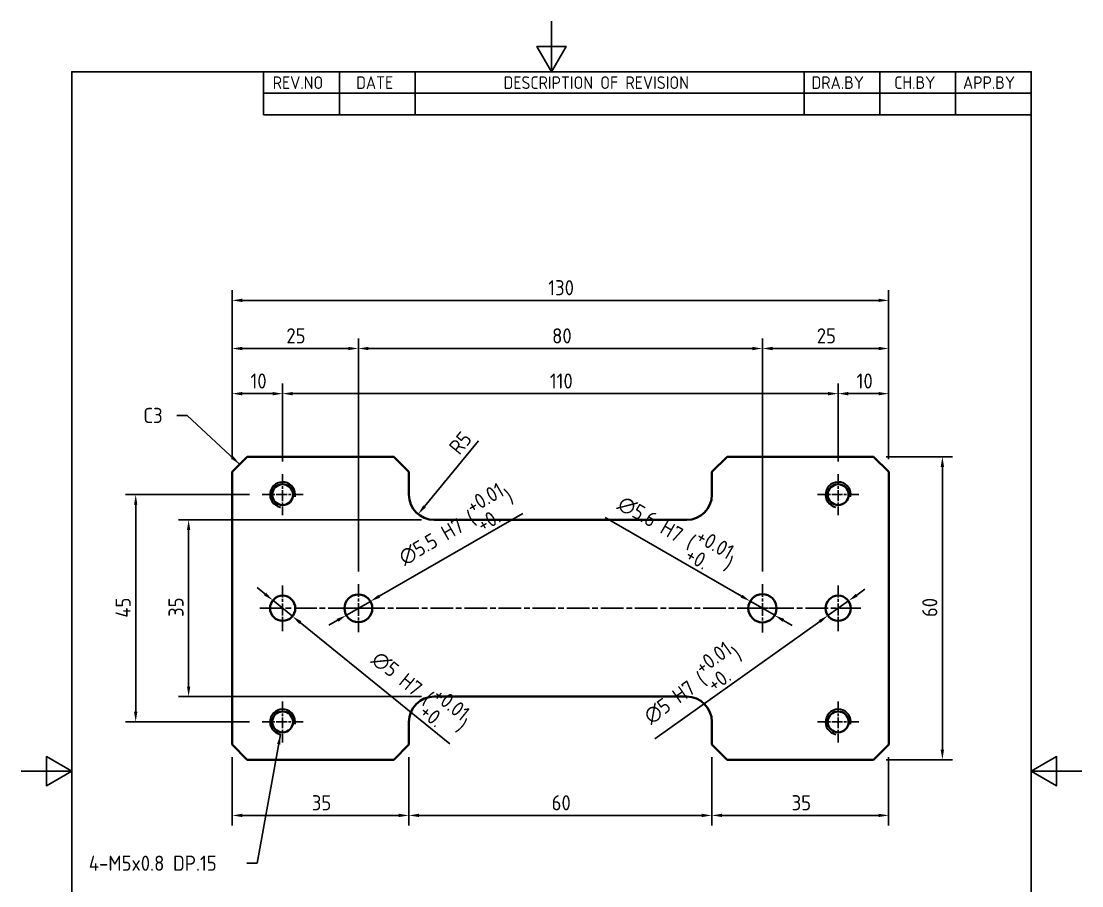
# Model space of a CAD drawing. Header units: millimetres. Extents: x 0 to 210, y 0 to 297.
# Drawn here: x 0 to 210, y 125.8 to 297 of the extents above; entities that cross this region are included whole.
import ezdxf

# ---------------------------------------------------------------- set-up
doc = ezdxf.new("R2010")
doc.units = ezdxf.units.MM
doc.linetypes.add('CHAIN', pattern=[0.3543, 0.2362, -0.0295, 0.0591, -0.0295])
doc.layers.get('0').update_dxf_attribs({"color": 3, "lineweight": 25})
for name, color, linetype, lineweight in [('가시적인 것(ISO)', 3, 'Continuous', 40), ('가시적인 좁은 것(ISO)', 3, 'Continuous', 35), ('경계(ISO)', 7, 'Continuous', 25), ('기호(ISO)', 5, 'Continuous', 25), ('중심 표식(ISO)', 1, 'Continuous', 25), ('중심선(ISO)', 1, 'Continuous', 25), ('치수(ISO)', 2, 'Continuous', 25)]:
    doc.layers.add(name, color=color, linetype=linetype, lineweight=lineweight)
doc.styles.add('ISO Proportiona M2B', font='isocp.shx')
doc.styles.add('치수 텍스트_PSTEK_POSCO', font='isocp.shx')
doc.dimstyles.new('치수_PSTEK_POSCO', dxfattribs={"dimtxt": 3, "dimasz": 2, "dimexe": 2, "dimexo": 2.5, "dimgap": 1, "dimtad": 1, "dimrnd": 1e-08, "dimdsep": 46, "dimtxsty": '치수 텍스트_PSTEK_POSCO', "dimcen": 0.09, "dimdle": 10, "dimclrd": 7, "dimclre": 7, "dimclrt": 2, "dimadec": 1, "dimazin": 2, "dimtfac": 1, "dimtmove": 0, "dimatfit": 3, "dimfxl": 0, "dimtolj": 1, "dimlwd": -1, "dimlwe": -1, "dimarcsym": 0})
doc.dimstyles.new('치수_PSTEK_POSCO$7', dxfattribs={"dimtxt": 3, "dimasz": 2, "dimexe": 2, "dimexo": 2.5, "dimgap": 1, "dimtad": 1, "dimrnd": 1e-08, "dimdsep": 46, "dimtxsty": '치수 텍스트_PSTEK_POSCO', "dimcen": 0.09, "dimdle": 10, "dimclrd": 7, "dimclre": 7, "dimclrt": 2, "dimadec": 1, "dimazin": 2, "dimtfac": 1, "dimtmove": 0, "dimatfit": 3, "dimfxl": 0, "dimtolj": 1, "dimlwd": -1, "dimlwe": -1, "dimarcsym": 0})

# ---------------------------------------------------------------- blocks, each defined once
blk = doc.blocks.new('경계 Default Border')
at = {"layer": '경계(ISO)', "flags": 128}
for points in [[(105, 297), (105, 287), (102.11, 292), (107.89, 292), (105, 287)], [(10, 10), (10, 287), (200, 287), (200, 10), (10, 10)], [(0, 148.5), (10, 148.5), (5, 151.39), (5, 145.61), (10, 148.5)], [(210, 148.5), (200, 148.5), (205, 151.39), (205, 145.61), (200, 148.5)]]:
    blk.add_lwpolyline(points, dxfattribs=at)
blk = doc.blocks.new('*D21')
at = {"layer": 'Defpoints', "color": 0, "transparency": 16777216}
for p in [(51.76, 223.25), (41.76, 207.75), (51.76, 207.31)]:
    blk.add_point(p, dxfattribs=at)
at = {"layer": '치수(ISO)', "color": 7, "transparency": 16777216}
for p, q in [((41.76, 210.25), (41.76, 225.25)), ((51.76, 209.81), (51.76, 225.25)), ((43.76, 223.25), (49.76, 223.25))]:
    blk.add_line(p, q, dxfattribs=at)
for points in [[(43.76, 223.58), (43.76, 222.91), (41.76, 223.25)], [(49.76, 223.58), (49.76, 222.91), (51.76, 223.25)]]:
    blk.add_solid(points, dxfattribs=at)
at = {"layer": '치수(ISO)', "color": 2, "transparency": 16777216, "insert": (45.4, 225.75), "char_height": 3, "attachment_point": 4, "style": '치수 텍스트_PSTEK_POSCO'}
blk.add_mtext('\\A1;10', dxfattribs=at)
blk = doc.blocks.new('*D22')
at = {"layer": 'Defpoints', "color": 0, "transparency": 16777216}
for p in [(161.76, 223.25), (51.76, 207.31), (161.76, 207.31)]:
    blk.add_point(p, dxfattribs=at)
at = {"layer": '치수(ISO)', "color": 7, "transparency": 16777216}
for p, q in [((51.76, 209.81), (51.76, 225.25)), ((161.76, 209.81), (161.76, 225.25)), ((53.76, 223.25), (159.76, 223.25))]:
    blk.add_line(p, q, dxfattribs=at)
for points in [[(53.76, 223.58), (53.76, 222.91), (51.76, 223.25)], [(159.76, 223.58), (159.76, 222.91), (161.76, 223.25)]]:
    blk.add_solid(points, dxfattribs=at)
at = {"layer": '치수(ISO)', "color": 2, "transparency": 16777216, "insert": (104.67, 225.75), "char_height": 3, "attachment_point": 4, "style": '치수 텍스트_PSTEK_POSCO'}
blk.add_mtext('\\A1;110', dxfattribs=at)
blk = doc.blocks.new('*D23')
at = {"layer": 'Defpoints', "color": 0, "transparency": 16777216}
for p in [(171.76, 223.25), (161.76, 207.31), (171.76, 207.75)]:
    blk.add_point(p, dxfattribs=at)
at = {"layer": '치수(ISO)', "color": 7, "transparency": 16777216}
for p, q in [((161.76, 209.81), (161.76, 225.25)), ((171.76, 210.25), (171.76, 225.25)), ((163.76, 223.25), (169.76, 223.25))]:
    blk.add_line(p, q, dxfattribs=at)
for points in [[(163.76, 223.58), (163.76, 222.91), (161.76, 223.25)], [(169.76, 223.58), (169.76, 222.91), (171.76, 223.25)]]:
    blk.add_solid(points, dxfattribs=at)
at = {"layer": '치수(ISO)', "color": 2, "transparency": 16777216, "insert": (165.42, 225.75), "char_height": 3, "attachment_point": 4, "style": '치수 텍스트_PSTEK_POSCO'}
blk.add_mtext('\\A1;10', dxfattribs=at)
blk = doc.blocks.new('*D24')
at = {"layer": 'Defpoints', "color": 0, "transparency": 16777216}
for p in [(66.76, 232.19), (41.76, 207.75), (66.76, 185.5)]:
    blk.add_point(p, dxfattribs=at)
at = {"layer": '치수(ISO)', "color": 7, "transparency": 16777216}
for p, q in [((41.76, 210.25), (41.76, 234.19)), ((66.76, 188), (66.76, 234.19)), ((43.76, 232.19), (64.76, 232.19))]:
    blk.add_line(p, q, dxfattribs=at)
for points in [[(43.76, 232.52), (43.76, 231.85), (41.76, 232.19)], [(64.76, 232.52), (64.76, 231.85), (66.76, 232.19)]]:
    blk.add_solid(points, dxfattribs=at)
at = {"layer": '치수(ISO)', "color": 2, "transparency": 16777216, "insert": (52.5, 234.69), "char_height": 3, "attachment_point": 4, "style": '치수 텍스트_PSTEK_POSCO'}
blk.add_mtext('\\A1;25', dxfattribs=at)
blk = doc.blocks.new('*D25')
at = {"layer": 'Defpoints', "color": 0, "transparency": 16777216}
for p in [(146.76, 232.19), (66.76, 185.5), (146.76, 185.55)]:
    blk.add_point(p, dxfattribs=at)
at = {"layer": '치수(ISO)', "color": 7, "transparency": 16777216}
for p, q in [((66.76, 188), (66.76, 234.19)), ((146.76, 188.05), (146.76, 234.19)), ((68.76, 232.19), (144.76, 232.19))]:
    blk.add_line(p, q, dxfattribs=at)
for points in [[(68.76, 232.52), (68.76, 231.85), (66.76, 232.19)], [(144.76, 232.52), (144.76, 231.85), (146.76, 232.19)]]:
    blk.add_solid(points, dxfattribs=at)
at = {"layer": '치수(ISO)', "color": 2, "transparency": 16777216, "insert": (105.12, 234.69), "char_height": 3, "attachment_point": 4, "style": '치수 텍스트_PSTEK_POSCO'}
blk.add_mtext('\\A1;80', dxfattribs=at)
blk = doc.blocks.new('*D26')
at = {"layer": 'Defpoints', "color": 0, "transparency": 16777216}
for p in [(171.76, 232.19), (171.76, 207.75), (146.76, 185.55)]:
    blk.add_point(p, dxfattribs=at)
at = {"layer": '치수(ISO)', "color": 7, "transparency": 16777216}
for p, q in [((146.76, 188.05), (146.76, 234.19)), ((171.76, 210.25), (171.76, 234.19)), ((148.76, 232.19), (169.76, 232.19))]:
    blk.add_line(p, q, dxfattribs=at)
for points in [[(148.76, 232.52), (148.76, 231.85), (146.76, 232.19)], [(169.76, 232.52), (169.76, 231.85), (171.76, 232.19)]]:
    blk.add_solid(points, dxfattribs=at)
at = {"layer": '치수(ISO)', "color": 2, "transparency": 16777216, "insert": (157.52, 234.69), "char_height": 3, "attachment_point": 4, "style": '치수 텍스트_PSTEK_POSCO'}
blk.add_mtext('\\A1;25', dxfattribs=at)
blk = doc.blocks.new('*D27')
at = {"layer": 'Defpoints', "color": 0, "transparency": 16777216}
for p in [(41.76, 153.75), (76.76, 153.75), (76.76, 139.73)]:
    blk.add_point(p, dxfattribs=at)
at = {"layer": '치수(ISO)', "color": 7, "transparency": 16777216}
for p, q in [((41.76, 151.25), (41.76, 137.73)), ((76.76, 151.25), (76.76, 137.73)), ((43.76, 139.73), (74.76, 139.73))]:
    blk.add_line(p, q, dxfattribs=at)
for points in [[(43.76, 140.06), (43.76, 139.4), (41.76, 139.73)], [(74.76, 140.06), (74.76, 139.4), (76.76, 139.73)]]:
    blk.add_solid(points, dxfattribs=at)
at = {"layer": '치수(ISO)', "color": 2, "transparency": 16777216, "insert": (57.54, 142.23), "char_height": 3, "attachment_point": 4, "style": '치수 텍스트_PSTEK_POSCO'}
blk.add_mtext('\\A1;35', dxfattribs=at)
blk = doc.blocks.new('*D28')
at = {"layer": 'Defpoints', "color": 0, "transparency": 16777216}
for p in [(76.76, 153.75), (136.76, 153.75), (136.76, 139.73)]:
    blk.add_point(p, dxfattribs=at)
at = {"layer": '치수(ISO)', "color": 7, "transparency": 16777216}
for p, q in [((76.76, 151.25), (76.76, 137.73)), ((136.76, 151.25), (136.76, 137.73)), ((78.76, 139.73), (134.76, 139.73))]:
    blk.add_line(p, q, dxfattribs=at)
for points in [[(78.76, 140.06), (78.76, 139.4), (76.76, 139.73)], [(134.76, 140.06), (134.76, 139.4), (136.76, 139.73)]]:
    blk.add_solid(points, dxfattribs=at)
at = {"layer": '치수(ISO)', "color": 2, "transparency": 16777216, "insert": (105.02, 142.23), "char_height": 3, "attachment_point": 4, "style": '치수 텍스트_PSTEK_POSCO'}
blk.add_mtext('\\A1;60', dxfattribs=at)
blk = doc.blocks.new('*D29')
at = {"layer": 'Defpoints', "color": 0, "transparency": 16777216}
for p in [(136.76, 153.75), (171.76, 153.75), (171.76, 139.73)]:
    blk.add_point(p, dxfattribs=at)
at = {"layer": '치수(ISO)', "color": 7, "transparency": 16777216}
for p, q in [((136.76, 151.25), (136.76, 137.73)), ((171.76, 151.25), (171.76, 137.73)), ((138.76, 139.73), (169.76, 139.73))]:
    blk.add_line(p, q, dxfattribs=at)
for points in [[(138.76, 140.06), (138.76, 139.4), (136.76, 139.73)], [(169.76, 140.06), (169.76, 139.4), (171.76, 139.73)]]:
    blk.add_solid(points, dxfattribs=at)
at = {"layer": '치수(ISO)', "color": 2, "transparency": 16777216, "insert": (152.55, 142.23), "char_height": 3, "attachment_point": 4, "style": '치수 텍스트_PSTEK_POSCO'}
blk.add_mtext('\\A1;35', dxfattribs=at)
blk = doc.blocks.new('*D30')
at = {"layer": 'Defpoints', "color": 0, "transparency": 16777216}
for p in [(33.15, 198.25), (81.76, 198.25), (81.76, 163.25)]:
    blk.add_point(p, dxfattribs=at)
at = {"layer": '치수(ISO)', "color": 7, "transparency": 16777216}
for p, q in [((79.26, 198.25), (31.15, 198.25)), ((33.15, 165.25), (33.15, 196.25)), ((79.26, 163.25), (31.15, 163.25))]:
    blk.add_line(p, q, dxfattribs=at)
for points in [[(32.82, 196.25), (33.48, 196.25), (33.15, 198.25)], [(32.82, 165.25), (33.48, 165.25), (33.15, 163.25)]]:
    blk.add_solid(points, dxfattribs=at)
at = {"layer": '치수(ISO)', "color": 2, "transparency": 16777216, "insert": (30.65, 179.03), "char_height": 3, "attachment_point": 4, "rotation": 90, "style": '치수 텍스트_PSTEK_POSCO'}
blk.add_mtext('\\A1;35', dxfattribs=at)
blk = doc.blocks.new('*D31')
at = {"layer": 'Defpoints', "color": 0, "transparency": 16777216}
for p in [(47.7, 203.25), (22.67, 158.25), (47.7, 158.25)]:
    blk.add_point(p, dxfattribs=at)
at = {"layer": '치수(ISO)', "color": 7, "transparency": 16777216}
for p, q in [((45.2, 203.25), (20.67, 203.25)), ((22.67, 201.25), (22.67, 160.25)), ((45.2, 158.25), (20.67, 158.25))]:
    blk.add_line(p, q, dxfattribs=at)
for points in [[(22.34, 201.25), (23, 201.25), (22.67, 203.25)], [(22.34, 160.25), (23, 160.25), (22.67, 158.25)]]:
    blk.add_solid(points, dxfattribs=at)
at = {"layer": '치수(ISO)', "color": 2, "transparency": 16777216, "insert": (20.17, 178.88), "char_height": 3, "attachment_point": 4, "rotation": 90, "style": '치수 텍스트_PSTEK_POSCO'}
blk.add_mtext('\\A1;45', dxfattribs=at)
blk = doc.blocks.new('*D32')
at = {"layer": 'Defpoints', "color": 0, "transparency": 16777216}
for p in [(171.76, 241.72), (41.76, 207.75), (171.76, 207.75)]:
    blk.add_point(p, dxfattribs=at)
at = {"layer": '치수(ISO)', "color": 7, "transparency": 16777216}
for p, q in [((41.76, 210.25), (41.76, 243.72)), ((171.76, 210.25), (171.76, 243.72)), ((43.76, 241.72), (169.76, 241.72))]:
    blk.add_line(p, q, dxfattribs=at)
for points in [[(43.76, 242.05), (43.76, 241.39), (41.76, 241.72)], [(169.76, 242.05), (169.76, 241.39), (171.76, 241.72)]]:
    blk.add_solid(points, dxfattribs=at)
at = {"layer": '치수(ISO)', "color": 2, "transparency": 16777216, "insert": (104.36, 244.22), "char_height": 3, "attachment_point": 4, "style": '치수 텍스트_PSTEK_POSCO'}
blk.add_mtext('\\A1;130', dxfattribs=at)
blk = doc.blocks.new('*D33')
at = {"layer": 'Defpoints', "color": 0, "transparency": 16777216}
for p in [(168.76, 210.75), (182.4, 210.75), (168.76, 150.75)]:
    blk.add_point(p, dxfattribs=at)
at = {"layer": '치수(ISO)', "color": 7, "transparency": 16777216}
for p, q in [((171.26, 210.75), (184.4, 210.75)), ((182.4, 152.75), (182.4, 208.75)), ((171.26, 150.75), (184.4, 150.75))]:
    blk.add_line(p, q, dxfattribs=at)
for points in [[(182.06, 208.75), (182.73, 208.75), (182.4, 210.75)], [(182.06, 152.75), (182.73, 152.75), (182.4, 150.75)]]:
    blk.add_solid(points, dxfattribs=at)
at = {"layer": '치수(ISO)', "color": 2, "transparency": 16777216, "insert": (179.9, 179), "char_height": 3, "attachment_point": 4, "rotation": 90, "style": '치수 텍스트_PSTEK_POSCO'}
blk.add_mtext('\\A1;60', dxfattribs=at)
blk = doc.blocks.new('*D34')
at = {"layer": 'Defpoints', "color": 0, "transparency": 16777216}
for p in [(69.15, 182.12), (64.38, 179.37)]:
    blk.add_point(p, dxfattribs=at)
at = {"layer": '치수(ISO)', "color": 7, "transparency": 16777216}
for p, q in [((70.88, 183.12), (99.3, 199.53)), ((64.38, 179.37), (69.15, 182.12)), ((62.65, 178.37), (60.92, 177.37))]:
    blk.add_line(p, q, dxfattribs=at)
for points in [[(70.71, 183.41), (71.04, 182.83), (69.15, 182.12)], [(62.48, 178.66), (62.82, 178.08), (64.38, 179.37)]]:
    blk.add_solid(points, dxfattribs=at)
at = {"layer": '치수(ISO)', "color": 2, "transparency": 16777216, "insert": (75.12, 190.51), "char_height": 3, "attachment_point": 4, "rotation": 30, "style": '치수 텍스트_PSTEK_POSCO'}
blk.add_mtext('\\A1;∅5.5 H7 (\\S+0.01^ +0.;)', dxfattribs=at)
blk = doc.blocks.new('*D35')
at = {"layer": 'Defpoints', "color": 0, "transparency": 16777216}
for p in [(144.34, 182.15), (149.19, 179.35)]:
    blk.add_point(p, dxfattribs=at)
at = {"layer": '치수(ISO)', "color": 7, "transparency": 16777216}
for p, q in [((142.61, 183.15), (115.6, 198.74)), ((149.19, 179.35), (144.34, 182.15)), ((150.92, 178.35), (152.65, 177.35))]:
    blk.add_line(p, q, dxfattribs=at)
for points in [[(142.77, 183.43), (142.44, 182.86), (144.34, 182.15)], [(151.09, 178.63), (150.75, 178.06), (149.19, 179.35)]]:
    blk.add_solid(points, dxfattribs=at)
at = {"layer": '치수(ISO)', "color": 2, "transparency": 16777216, "insert": (118.6, 201.94), "char_height": 3, "attachment_point": 4, "rotation": 330, "style": '치수 텍스트_PSTEK_POSCO'}
blk.add_mtext('\\A1;∅5.6 H7 (\\S+0.01^ +0.;)', dxfattribs=at)
blk = doc.blocks.new('*D36')
at = {"layer": 'Defpoints', "color": 0, "transparency": 16777216}
for p in [(49.82, 182.32), (53.7, 179.17)]:
    blk.add_point(p, dxfattribs=at)
at = {"layer": '치수(ISO)', "color": 7, "transparency": 16777216}
for p, q in [((48.27, 183.58), (46.72, 184.84)), ((49.82, 182.32), (53.7, 179.17)), ((55.26, 177.91), (84.84, 153.9))]:
    blk.add_line(p, q, dxfattribs=at)
for points in [[(48.48, 183.84), (48.06, 183.32), (49.82, 182.32)], [(55.47, 178.17), (55.05, 177.65), (53.7, 179.17)]]:
    blk.add_solid(points, dxfattribs=at)
at = {"layer": '치수(ISO)', "color": 2, "transparency": 16777216, "insert": (70.1, 171.36), "char_height": 3, "attachment_point": 4, "rotation": 320.9283, "style": '치수 텍스트_PSTEK_POSCO'}
blk.add_mtext('\\A1;∅5 H7 (\\S+0.01^ +0.;)', dxfattribs=at)
blk = doc.blocks.new('*D37')
at = {"layer": 'Defpoints', "color": 0, "transparency": 16777216}
for p in [(163.8, 182.2), (159.73, 179.3)]:
    blk.add_point(p, dxfattribs=at)
at = {"layer": '치수(ISO)', "color": 7, "transparency": 16777216}
for p, q in [((165.43, 183.36), (167.06, 184.52)), ((163.8, 182.2), (159.73, 179.3)), ((158.1, 178.13), (125.45, 154.89))]:
    blk.add_line(p, q, dxfattribs=at)
for points in [[(165.24, 183.63), (165.62, 183.08), (163.8, 182.2)], [(157.91, 178.41), (158.29, 177.86), (159.73, 179.3)]]:
    blk.add_solid(points, dxfattribs=at)
at = {"layer": '치수(ISO)', "color": 2, "transparency": 16777216, "insert": (123.78, 158.95), "char_height": 3, "attachment_point": 4, "rotation": 35.4528, "style": '치수 텍스트_PSTEK_POSCO'}
blk.add_mtext('\\A1;∅5 H7 (\\S+0.01^ +0.;)', dxfattribs=at)
blk = doc.blocks.new('*D38')
at = {"layer": 'Defpoints', "color": 0, "transparency": 16777216}
for p in [(81.76, 203.25), (78.59, 199.38)]:
    blk.add_point(p, dxfattribs=at)
at = {"layer": '치수(ISO)', "color": 7, "transparency": 16777216}
blk.add_line((90.55, 213.93), (79.86, 200.93), dxfattribs=at)
blk.add_solid([(79.6, 201.14), (80.12, 200.72), (78.59, 199.38)], dxfattribs=at)
at = {"layer": '치수(ISO)', "color": 2, "transparency": 16777216, "insert": (85.62, 211.87), "char_height": 3, "attachment_point": 4, "rotation": 50.561, "style": '치수 텍스트_PSTEK_POSCO'}
blk.add_mtext('\\A1;R5', dxfattribs=at)

msp = doc.modelspace()

# ---------------------------------------------------------------- linework, layer by layer
at = {"layer": '가시적인 것(ISO)'}
for p, q in [((41.764, 207.745), (44.764, 210.745)), ((73.764, 210.745), (44.764, 210.745)), ((73.764, 210.745), (76.764, 207.745)), ((136.764, 207.745), (139.764, 210.745)), ((168.764, 210.745), (139.764, 210.745)), ((168.764, 210.745), (171.764, 207.745)), ((41.764, 207.745), (41.764, 153.745)), ((76.764, 203.245), (76.764, 207.745)), ((136.764, 207.745), (136.764, 203.245)), ((171.764, 153.745), (171.764, 207.745)), ((131.764, 198.245), (81.764, 198.245)), ((81.764, 163.245), (131.764, 163.245)), ((76.764, 153.745), (76.764, 158.245)), ((136.764, 158.245), (136.764, 153.745)), ((44.764, 150.745), (41.764, 153.745)), ((76.764, 153.745), (73.764, 150.745)), ((139.764, 150.745), (136.764, 153.745)), ((171.764, 153.745), (168.764, 150.745)), ((44.764, 150.745), (73.764, 150.745)), ((139.764, 150.745), (168.764, 150.745))]:
    msp.add_line(p, q, dxfattribs=at)
for centre, radius in [((51.764, 203.245), 2.067), ((161.764, 203.245), 2.067), ((51.764, 180.745), 2.5), ((66.764, 180.745), 2.75), ((146.764, 180.745), 2.8), ((161.764, 180.745), 2.5), ((51.764, 158.245), 2.067), ((161.764, 158.245), 2.067)]:
    msp.add_circle(centre, radius, dxfattribs=at)
for centre, start, end in [((81.764, 203.245), 180, 270), ((131.764, 203.245), 270, 0), ((81.764, 158.245), 90, 180), ((131.764, 158.245), 0, 90)]:
    msp.add_arc(centre, 5, start, end, dxfattribs=at)
at = {"layer": '가시적인 좁은 것(ISO)'}
for centre in [(51.764, 203.245), (161.764, 203.245), (51.764, 158.245), (161.764, 158.245)]:
    msp.add_arc(centre, 2.5, 350, 260, dxfattribs=at)
at = {"layer": '기호(ISO)'}
for p, q in [((48, 287), (200, 287)), ((48, 287), (48, 282.72)), ((63, 287), (63, 282.72)), ((78, 287), (78, 282.72)), ((155, 287), (155, 282.72)), ((170, 287), (170, 282.72)), ((185, 287), (185, 282.72)), ((200, 287), (200, 282.72)), ((48, 282.72), (200, 282.72)), ((48, 282.72), (48, 278.44)), ((63, 282.72), (63, 278.44)), ((78, 282.72), (78, 278.44)), ((155, 282.72), (155, 278.44)), ((170, 282.72), (170, 278.44)), ((185, 282.72), (185, 278.44)), ((200, 282.72), (200, 278.44)), ((48, 278.44), (200, 278.44))]:
    msp.add_line(p, q, dxfattribs=at)
at = {"layer": '중심 표식(ISO)', "linetype": 'CHAIN', "ltscale": 9.038461}
for p, q in [((51.764, 207.312), (51.764, 199.178)), ((161.764, 207.312), (161.764, 199.178)), ((55.831, 203.245), (47.697, 203.245)), ((165.831, 203.245), (157.697, 203.245)), ((51.764, 162.312), (51.764, 154.178)), ((161.764, 162.312), (161.764, 154.178)), ((55.831, 158.245), (47.697, 158.245)), ((165.831, 158.245), (157.697, 158.245))]:
    msp.add_line(p, q, dxfattribs=at)
at = {"layer": '중심 표식(ISO)', "linetype": 'CHAIN', "ltscale": 10.000767}
for p, q in [((51.764, 185.245), (51.764, 176.245)), ((161.764, 185.245), (161.764, 176.245))]:
    msp.add_line(p, q, dxfattribs=at)
at = {"layer": '중심 표식(ISO)', "linetype": 'CHAIN', "ltscale": 10.556371}
for p, q in [((66.764, 185.495), (66.764, 175.995)), ((71.514, 180.745), (62.014, 180.745))]:
    msp.add_line(p, q, dxfattribs=at)
at = {"layer": '중심 표식(ISO)', "linetype": 'CHAIN', "ltscale": 10.667491}
for p, q in [((146.764, 185.545), (146.764, 175.945)), ((151.564, 180.745), (141.964, 180.745))]:
    msp.add_line(p, q, dxfattribs=at)
at = {"layer": '중심선(ISO)', "linetype": 'CHAIN', "ltscale": 19.051651}
msp.add_line((47.264, 180.745), (166.264, 180.745), dxfattribs=at)

# ---------------------------------------------------------------- block references
msp.add_blockref('경계 Default Border', (0, 0))

# ---------------------------------------------------------------- texts
at = {"layer": '기호(ISO)', "color": 2}
for s, insert, char_height, attachment_point, style in [('REV.NO', (49.787, 283.583), 2.5, 7, 'ISO Proportiona M2B'), ('DATE', (66.314, 283.583), 2.5, 7, 'ISO Proportiona M2B'), ('DESCRIPTION OF REVISION', (95.507, 283.583), 2.5, 7, 'ISO Proportiona M2B'), ('DRA.BY', (156.476, 283.583), 2.5, 7, 'ISO Proportiona M2B'), ('CH.BY', (172.864, 283.583), 2.5, 7, 'ISO Proportiona M2B'), ('APP.BY', (186.478, 283.583), 2.5, 7, 'ISO Proportiona M2B'), ('{C3}', (24.176, 218.933), 3, 4, '치수 텍스트_PSTEK_POSCO')]:
    msp.add_mtext(s, dxfattribs=dict(at, insert=insert, char_height=char_height, attachment_point=attachment_point, style=style))
at = {"layer": '기호(ISO)', "color": 2, "insert": (13.386, 130.262), "char_height": 3, "width": 30.30722, "attachment_point": 4, "line_spacing_factor": 0.525, "style": '치수 텍스트_PSTEK_POSCO'}
msp.add_mtext('{4-M5x0.8 DP.15}', dxfattribs=at)

# ---------------------------------------------------------------- dimensions: what is measured, and where the dimension line sits
at = {"layer": '치수(ISO)', "color": 7}
for base, p1, p2, angle, picture, middle in [((171.764, 241.719), (41.764, 207.745), (171.764, 207.745), 180, '*D32', (106.764, 241.719)), ((66.764, 232.186), (41.764, 207.745), (66.764, 185.495), 180, '*D24', (54.254, 232.186)), ((146.764, 232.186), (66.764, 185.495), (146.764, 185.545), 180, '*D25', (106.774, 232.186)), ((171.764, 232.186), (146.764, 185.545), (171.764, 207.745), 180, '*D26', (159.274, 232.186)), ((51.764, 223.245), (41.764, 207.745), (51.764, 207.312), 180, '*D21', (46.754, 223.245)), ((161.764, 223.245), (51.764, 207.312), (161.764, 207.312), 180, '*D22', (106.774, 223.245)), ((171.764, 223.245), (161.764, 207.312), (171.764, 207.745), 180, '*D23', (166.774, 223.245)), ((182.395, 210.745), (168.764, 150.745), (168.764, 210.745), 270, '*D33', (182.395, 180.745)), ((22.67, 158.245), (47.697, 203.245), (47.697, 158.245), 90, '*D31', (22.67, 180.745)), ((33.15, 198.245), (81.764, 163.245), (81.764, 198.245), 270, '*D30', (33.15, 180.745)), ((76.764, 139.73), (41.764, 153.745), (76.764, 153.745), 180, '*D27', (59.254, 139.73)), ((136.764, 139.73), (76.764, 153.745), (136.764, 153.745), 180, '*D28', (106.764, 139.73)), ((171.764, 139.73), (136.764, 153.745), (171.764, 153.745), 180, '*D29', (154.264, 139.73))]:
    dim = msp.add_linear_dim(base=base, p1=p1, p2=p2, angle=angle, dimstyle='치수_PSTEK_POSCO', override={"dimdec": 2, "dimtp": 0, "dimtm": 0, "dimtdec": 2, "dimtofl": 0, "dimatfit": 1}, dxfattribs=at)
    dim.commit()
    dim.dimension.update_dxf_attribs({"geometry": picture, "text_midpoint": middle, "dimtype": 160})
dim = msp.add_radius_dim(center=(81.764, 203.245), mpoint=(78.588, 199.384), dimstyle='치수_PSTEK_POSCO', override={"dimdec": 2, "dimcen": 0, "dimtp": 0, "dimtm": 0, "dimtdec": 2, "dimtofl": 0}, dxfattribs=at)
dim.commit()
dim.dimension.update_dxf_attribs({"geometry": '*D38', "text_midpoint": (88.734, 211.718), "dimtype": 164})
for p1, p2, picture, middle in [((149.189, 179.345), (144.339, 182.145), '*D35', (127.05, 192.127)), ((64.383, 179.37), (69.146, 182.12), '*D34', (87.848, 192.918)), ((49.823, 182.321), (53.705, 179.169), '*D36', (75.734, 161.285)), ((163.801, 182.195), (159.728, 179.295), '*D37', (134.997, 161.685))]:
    dim = msp.add_diameter_dim_2p(p1=p1, p2=p2, text='<> H7 (\\S+0.01^ +0.;)', dimstyle='치수_PSTEK_POSCO', override={"dimdec": 2, "dimlfac": 1, "dimtp": 0.012, "dimtm": 0, "dimtdec": 2, "dimatfit": 2}, dxfattribs=at)
    dim.commit()
    dim.dimension.update_dxf_attribs({"geometry": picture, "text_midpoint": middle, "dimtype": 163})

# ---------------------------------------------------------------- leaders
at = {"layer": '기호(ISO)', "color": 7, "annotation_type": 0, "has_hookline": 1, "hookline_direction": 1}
for points, text_width in [([(43.264, 209.245), (32.846, 218.933), (30.846, 218.933)], 3.564), ([(51.345, 155.78), (46.693, 130.262), (44.693, 130.262)], 26.224)]:
    msp.add_leader(points, dimstyle='치수_PSTEK_POSCO$7', override={"dimtad": 0}, dxfattribs=dict(at, text_width=text_width))

doc.saveas('drawing.dxf')
